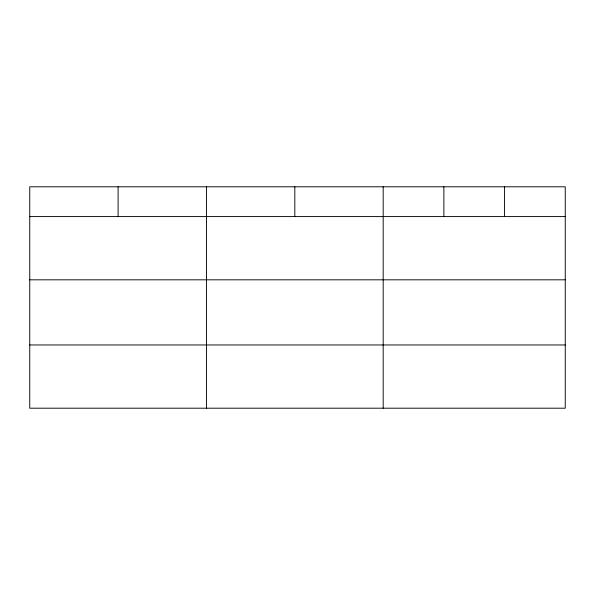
<?xml version="1.0" encoding="UTF-8"?>
<svg xmlns="http://www.w3.org/2000/svg" width="595" height="595" viewBox="0 0 595 595"><rect width="100%" height="100%" fill="white"/><g stroke="black" fill="none" stroke-linecap="round" stroke-linejoin="round"><path stroke-width="0.89" d="M565.25 279.821L565.25 186.8L29.75 186.8L29.75 408.2L565.25 408.2L565.25 279.821L29.75 279.821M29.75 216.587L565.25 216.587M29.75 344.966L565.25 344.966M504.56 186.8L504.56 216.587M443.87 186.8L443.87 216.587M383.18 186.8L383.18 408.2M294.822 186.8L294.822 216.587M206.465 186.8L206.465 408.2M118.108 186.8L118.108 216.587"/></g></svg>
